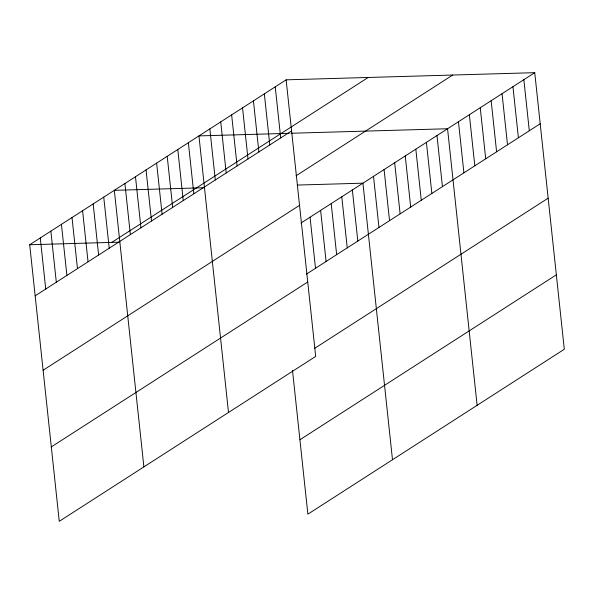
<?xml version="1.0" encoding="UTF-8"?>
<svg xmlns="http://www.w3.org/2000/svg" width="594" height="594" viewBox="0 0 594 594"><rect width="100%" height="100%" fill="white"/><g stroke="black" fill="none" stroke-linecap="round" stroke-linejoin="round"><path stroke-width="0.89" d="M286.13 79.834L315.689 356.4L59.259 521.324L29.7 244.75L286.13 79.834L534.741 72.676L564.3 349.25L307.87 514.166L292.5 370.396M111.739 242.397L368.176 77.472M35.157 295.834L291.595 130.918M296.005 175.817L452.702 75.037M43.11 370.248L299.547 205.324M300.98 223.025L534.741 72.676M306.437 274.109L540.206 123.76M51.307 446.911L307.737 281.987M314.389 348.515L548.158 198.173M299.918 439.76L556.348 274.836M289.167 133.308L198.945 135.907L228.504 412.474M290.986 133.256L447.557 128.75L477.116 405.323M203.638 187.763L114.323 190.332L143.882 466.899M297.297 185.068L362.934 183.175L392.493 459.741M29.7 244.75L119.015 242.181M523.849 79.685L529.306 130.769M512.949 86.694L518.406 137.778M502.049 93.704L507.506 144.788M491.149 100.713L496.606 151.797M480.249 107.722L485.714 158.806M469.357 114.731L474.814 165.815M458.457 121.74L463.914 172.824M436.976 135.558L442.441 186.642M426.403 142.36L431.86 193.444M415.822 149.161L421.28 200.245M405.242 155.962L410.706 207.046M394.668 162.771L400.126 213.855M384.088 169.572L389.545 220.656M373.515 176.373L378.972 227.457M352.353 189.983L357.818 241.067M341.78 196.785L347.238 247.869M331.2 203.586L336.657 254.67M320.619 210.387L326.084 261.471M310.046 217.189L315.503 268.273M275.237 86.843L280.695 137.927M264.337 93.852L269.795 144.936M253.438 100.861L258.895 151.945M242.538 107.87L248.002 158.954M231.638 114.88L237.103 165.964M220.745 121.889L226.203 172.973M209.845 128.898L215.303 179.982M188.365 142.709L193.83 193.793M177.792 149.51L183.249 200.594M167.211 156.311L172.668 207.395M156.638 163.12L162.095 214.204M146.057 169.921L151.515 221.005M135.477 176.722L140.941 227.806M124.903 183.524L130.361 234.608M103.742 197.134L109.207 248.218M93.169 203.935L98.626 255.019M82.588 210.736L88.046 261.82M72.015 217.545L77.472 268.629M61.434 224.346L66.892 275.43M50.854 231.148L56.319 282.232M40.281 237.949L45.738 289.033"/></g></svg>
